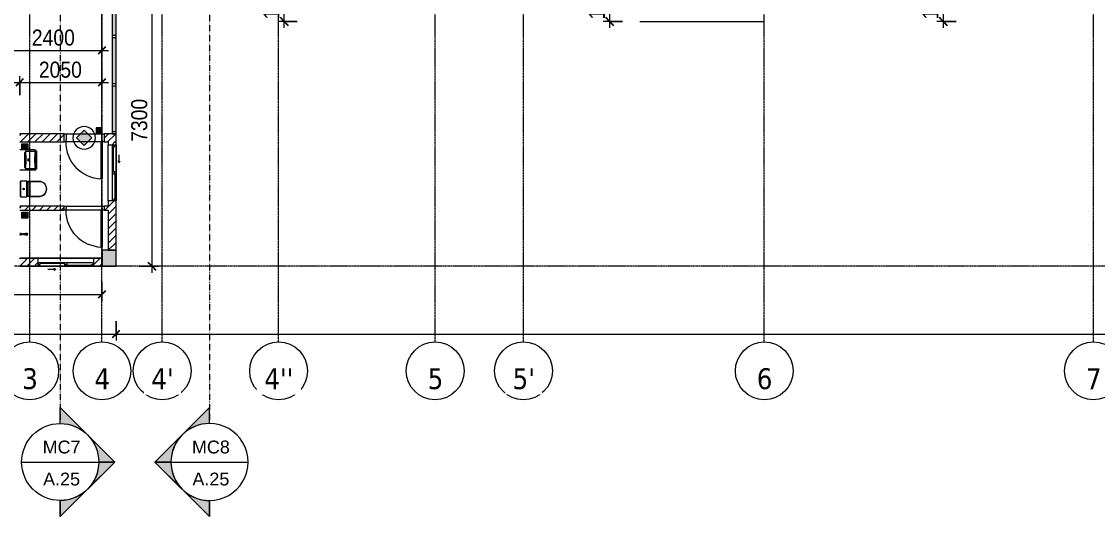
# Model space of a CAD drawing. Header units: millimetres. Extents: x 962 to 239635, y -15958 to 82755.
# Drawn here: x 104199 to 131004, y 11003 to 23337 of the extents above; entities that cross this region are included whole.
import ezdxf

# ---------------------------------------------------------------- set-up
doc = ezdxf.new("R2010")
doc.units = ezdxf.units.MM
for name, pattern in [('Dash 1_8_', [6.35, 3.175, -3.175]), ('Dash Dot 3_16_', [7.9375, 4.7625, -1.5875, 0, -1.5875]), ('Grid Line', [22.225, 12.7, -3.175, 3.175, -3.175])]:
    doc.linetypes.add(name, pattern=pattern)
for name, color, linetype, lineweight in [('0-1', 7, 'Continuous', 5), ('A-ANNO-DIMS', 211, 'Continuous', 9), ('A-ANNO-DIMS-160', 211, 'Continuous', 9), ('A-ANNO-NOTE', 131, 'Continuous', 9), ('A-AREA', 32, 'Dash 1_8_', 9), ('A-DETL-GENF-2', 1, 'Continuous', 9), ('A-DOOR-4', 1, 'Continuous', 9), ('A-DOOR-FRAM-1', 1, 'Continuous', 9), ('A-FLOR', 192, 'Continuous', 9), ('A-FLOR-1', 250, 'Continuous', 9), ('A-GLAZ', 151, 'Continuous', 9), ('A-GLAZ-CURT', 52, 'Continuous', 9), ('A-GLAZ-CWMG', 51, 'Continuous', 9), ('A-GLAZ-CWMG-1', 51, 'Continuous', 18), ('A-WALL', 113, 'Continuous', 9), ('A-WALL-3', 113, 'Continuous', 18), ('A-WALL-PATT-2', 111, 'Continuous', 9), ('G-ANNO-SYMB', 111, 'Continuous', 9), ('G-ANNO-SYMB-1', 111, 'Dash Dot 3_16_', 18), ('G-IMPT', 8, 'Continuous', 9), ('M-EQPM', 50, 'Continuous', 9), ('P-SANR-FIXT', 6, 'Continuous', 9), ('S-COLS-1', 52, 'Continuous', 5), ('S-COLS-2', 7, 'Continuous', 18), ('S-GRID-1', 1, 'Grid Line', 9), ('S-GRID-IDEN', 1, 'Continuous', 9)]:
    doc.layers.add(name, color=color, linetype=linetype, lineweight=lineweight)
doc.styles.add('Arial_9', font='arial_0.ttf', dxfattribs={"height": 320})
doc.styles.add('Tahoma_B', font='tahomabd_0.ttf', dxfattribs={"height": 520})
doc.styles.add('UTM Avo', font='UTM Avo.ttf', dxfattribs={"width": 0.9, "height": 400})
doc.dimstyles.new('1_Dim_chi_tiet_2_5', dxfattribs={"dimscale": 304.8, "dimtxt": 399.720379, "dimasz": 0.629921, "dimexe": 0.524934, "dimexo": 0.0625, "dimgap": 0.052493, "dimtad": 1, "dimdec": 0, "dimrnd": 5, "dimzin": 0, "dimdsep": 46, "dimtxsty": 'UTM Avo', "dimblk1": 'OBLIQUE', "dimblk2": 'OBLIQUE', "dimsah": 1, "dimcen": 0.09, "dimdle": 0.524934, "dimazin": 0, "dimtfac": 1, "dimtdec": 4, "dimtix": 1, "dimtmove": 0, "dimatfit": 3, "dimfxl": 1.049869, "dimfxlon": 1, "dimtvp": 1, "dimtolj": 1, "dimtzin": 0, "dimarcsym": 2})
doc.dimstyles.new('1_Dim_chi_tiet_2_5_1', dxfattribs={"dimscale": 304.8, "dimtxt": 399.720379, "dimasz": 0.629921, "dimexe": 0.524934, "dimexo": 0.0625, "dimgap": 0.052493, "dimtad": 1, "dimdec": 0, "dimrnd": 5, "dimzin": 0, "dimdsep": 46, "dimtxsty": 'UTM Avo', "dimblk1": 'OBLIQUE', "dimblk2": 'OBLIQUE', "dimsah": 1, "dimcen": 0.09, "dimdle": 0.524934, "dimazin": 0, "dimtfac": 1, "dimtdec": 4, "dimtix": 1, "dimtmove": 0, "dimatfit": 3, "dimfxl": 1.049869, "dimfxlon": 1, "dimtvp": 1, "dimtolj": 1, "dimtzin": 0, "dimarcsym": 2})
pattern_1 = [(45, (61750.9, 0), (-90.50967, 90.50967), [])]

# ---------------------------------------------------------------- blocks, each defined once
blk = doc.blocks.new('NCV_TKTC_KET CAU_rvt-1-TKCS_MB TẦNG 2')
at = {"layer": 'S-COLS-1'}
blk.add_hatch(color=256, dxfattribs=at).paths.add_polyline_path([(44803, 17237), (44803, 17637), (44453, 17637), (44453, 17237)])
at = {"layer": 'A-FLOR-1'}
blk.add_line((57853, 23337), (60928, 23337), dxfattribs=at)
at = {"layer": 'S-COLS-2'}
for p, q in [((44803, 17637), (44453, 17637)), ((44453, 17637), (44453, 17237)), ((44803, 17237), (44803, 17637)), ((44453, 17237), (44803, 17237))]:
    blk.add_line(p, q, dxfattribs=at)
blk = doc.blocks.new('System Panel - Glazed-1286806-TKCS_MB TẦNG 2')
at = {"layer": 'A-GLAZ-CURT'}
for p, q in [((575, 6), (-575, 6)), ((-575, 6), (-575, -6)), ((575, -6), (575, 6)), ((-575, -6), (575, -6))]:
    blk.add_line(p, q, dxfattribs=at)
blk = doc.blocks.new('Rectangular Mullion - 50 x 100mm-1286802-TKCS_MB TẦNG 2')
at = {"layer": 'A-GLAZ-CWMG'}
blk.add_hatch(color=256, dxfattribs=at).paths.add_polyline_path([(44797, 21787), (44797, 22937), (44703, 22937), (44703, 21787)])
blk.add_line((44703, 22937), (44703, 21787), dxfattribs=at)
blk = doc.blocks.new('Rectangular Mullion - 50 x 100mm-1286804-TKCS_MB TẦNG 2')
at = {"layer": 'A-GLAZ-CWMG-1'}
for p, q in [((-25, 0), (25, 0)), ((-25, -100), (-25, 0)), ((25, 0), (25, -100)), ((25, -100), (-25, -100))]:
    blk.add_line(p, q, dxfattribs=at)
blk = doc.blocks.new('1_FAMILY RVT - W01-WxH 1400x1400xmm-389822-TKCS_MB TẦNG 2')
at = {"layer": 'A-GLAZ'}
for p, q in [((-700, 96.19), (-700, -103.81)), ((700, 96.19), (-700, 96.19)), ((-700, 96.19), (-636.5, 96.19)), ((-700, 7.29), (-680.95, 7.29)), ((-680.95, 96.19), (-680.95, 7.29)), ((-636.5, 51.74), (-680.95, 51.74)), ((-680.95, 7.29), (-22.225, 7.29)), ((-636.5, 96.19), (-22.225, 96.19)), ((-636.5, 96.19), (-636.5, 51.74)), ((-636.5, 73.965), (-22.225, 73.965)), ((-22.225, 7.29), (-22.225, 96.19)), ((-22.225, 96.19), (22.225, 96.19)), ((22.225, 51.74), (-22.225, 51.74)), ((-22.225, 7.29), (22.225, 7.29)), ((22.225, 96.19), (680.95, 96.19)), ((22.225, 96.19), (22.225, 7.29)), ((22.225, 29.515), (636.5, 29.515)), ((22.225, 7.29), (636.5, 7.29)), ((248.4, 172.39), (299.2, 197.79)), ((248.4, 172.39), (299.2, 146.99)), ((248.4, 172.39), (451.6, 172.39)), ((636.5, 51.74), (636.5, 7.29)), ((680.95, 51.74), (636.5, 51.74)), ((636.5, 7.29), (700, 7.29)), ((680.95, 96.19), (700, 96.19)), ((680.95, 96.19), (680.95, 7.29)), ((700, -103.81), (700, 96.19)), ((-700, -103.81), (700, -103.81))]:
    blk.add_line(p, q, dxfattribs=at)
blk = doc.blocks.new('TKTC_XREF_251221_MB TANG 2-7 - TKTC_XREF_260130_MB TANG 2-5_dwg_THU NUOC - THU NUOC-444531-TKCS_MB TẦNG 1-4746804-TKCS_MB TẦNG 2')
at = {"layer": 'G-IMPT'}
for p, q in [((-23, 11), (41, 11)), ((41, 5), (-23, 5)), ((-11, 23), (28, 23)), ((28, 17), (-11, 17)), ((-1, 36), (19, 36)), ((19, 30), (-1, 30)), ((-23, -14), (41, -14)), ((41, -20), (-23, -20)), ((-11, -26), (28, -26)), ((28, -32), (-11, -32)), ((-1, -38), (19, -38)), ((19, -44), (-1, -44))]:
    blk.add_line(p, q, dxfattribs=at)
at = {"layer": 'G-IMPT', "flags": 128}
for points in [[(84, -79), (84, 71), (-66, 71), (-66, -79)], [(59, -54), (59, 46), (-41, 46), (-41, -54)]]:
    blk.add_lwpolyline(points, close=True, dxfattribs=at)
for points in [[(-23, -1), (1, -1), (1, -7), (-23, -7)], [(41, -7), (17, -7), (17, -1), (41, -1)]]:
    blk.add_lwpolyline(points, dxfattribs=at)
at = {"layer": 'G-IMPT'}
for centre, radius, start, end in [((9, -4), 45, 360, 180), ((9, -4), 45, 360, 180), ((-23, 8), 3, 90, 270), ((-11, 20), 3, 90, 270), ((-1, 33), 3, 90, 270), ((19, 33), 3, 270, 90), ((28, 20), 3, 270, 90), ((41, 8), 3, 270, 90), ((9, -4), 45, 180, 360), ((9, -4), 45, 180, 360), ((-23, -4), 3, 90, 270), ((-23, -17), 3, 90, 270), ((-11, -29), 3, 90, 270), ((-1, -41), 3, 90, 270), ((19, -41), 3, 270, 90), ((28, -29), 3, 270, 90), ((41, -4), 3, 270, 90), ((41, -17), 3, 270, 90)]:
    blk.add_arc(centre, radius, start, end, dxfattribs=at)
blk = doc.blocks.new('TKTC_XREF_251221_MB TANG 2-7 - TKTC_XREF_260130_MB TANG 2-5_dwg_FD-4746809-TKCS_MB TẦNG 2')
at = {"layer": 'G-IMPT', "flags": 128}
blk.add_lwpolyline([(-75, -75), (75, -75), (75, 75), (-75, 75)], close=True, dxfattribs=at)
at = {"layer": 'G-IMPT'}
blk.add_circle((0, 0), 53.3, dxfattribs=at)
at = {"layer": 'M-EQPM'}
for p, q in [((53, 0), (-53, 0)), ((-38, 38), (38, -38)), ((38, 38), (-38, -38)), ((0, 53), (0, -53))]:
    blk.add_line(p, q, dxfattribs=at)
blk = doc.blocks.new('TKTC_XREF_251221_MB TANG 2-7 - TKTC_XREF_251221_MB TANG 2-7-2039446-TKCS_MB TẦNG 2')
for name, p in [('TKTC_XREF_251221_MB TANG 2-7 - TKTC_XREF_260130_MB TANG 2-5_dwg_THU NUOC - THU NUOC-444531-TKCS_MB TẦNG 1-4746804-TKCS_MB TẦNG 2', (10717, 3383)), ('TKTC_XREF_251221_MB TANG 2-7 - TKTC_XREF_260130_MB TANG 2-5_dwg_FD-4746809-TKCS_MB TẦNG 2', (10726, 3377))]:
    blk.add_blockref(name, p)
blk = doc.blocks.new('Rectangular Mullion - 50 x 100mm-1286811-TKCS_MB TẦNG 2')
at = {"layer": 'A-GLAZ-CWMG-1'}
for p, q in [((0, 0), (-50, 0)), ((-50, 0), (-50, -100)), ((0, -100), (0, 0)), ((-50, -100), (0, -100))]:
    blk.add_line(p, q, dxfattribs=at)
blk = doc.blocks.new('FD_04 - FD_04-900x2200mm-2435752-TKCS_MB TẦNG 2')
at = {"layer": 'A-DETL-GENF-2'}
for p, q in [((460, -100), (420, -100)), ((420, -100), (420, -1020)), ((460, -1020), (460, -100)), ((420, -1020), (460, -1020))]:
    blk.add_line(p, q, dxfattribs=at)
blk.add_arc((460, -100), 920, 180, 267.5081, dxfattribs=at)
at = {"layer": 'A-DOOR-FRAM-1'}
for p, q in [((-495, 100), (-450, 100)), ((-495, -100), (-495, 100)), ((-450, 100), (-450, -60)), ((450, 100), (495, 100)), ((450, -60), (450, 100)), ((495, 100), (495, -100)), ((-460, -100), (-495, -100)), ((-450, -60), (-460, -60)), ((-460, -60), (-460, -100)), ((460, -60), (450, -60)), ((460, -100), (460, -60)), ((495, -100), (460, -100))]:
    blk.add_line(p, q, dxfattribs=at)
blk = doc.blocks.new('FD_04 - FD_04-900x2200mm-4730700-TKCS_MB TẦNG 2')
at = {"layer": 'A-DETL-GENF-2'}
for p, q in [((460, -50), (420, -50)), ((420, -50), (420, -970)), ((460, -970), (460, -50)), ((420, -970), (460, -970))]:
    blk.add_line(p, q, dxfattribs=at)
blk.add_arc((460, -50), 920, 180, 267.5081, dxfattribs=at)
at = {"layer": 'A-DOOR-FRAM-1'}
for p, q in [((-495, 50), (-450, 50)), ((-495, -50), (-495, 50)), ((-450, 50), (-450, -10)), ((450, 50), (495, 50)), ((450, -10), (450, 50)), ((495, 50), (495, -50)), ((-460, -50), (-495, -50)), ((-450, -10), (-460, -10)), ((-460, -10), (-460, -50)), ((460, -10), (450, -10)), ((460, -50), (460, -10)), ((495, -50), (460, -50))]:
    blk.add_line(p, q, dxfattribs=at)
blk = doc.blocks.new('1_FAMILY RVT - W01-WxH 1400x1400xmm-411185-TKCS_MB TẦNG 2')
at = {"layer": 'A-GLAZ'}
for p, q in [((-700, 103.81), (700, 103.81)), ((-700, -96.19), (-700, 103.81)), ((700, 103.81), (700, -96.19)), ((-700, -7.29), (-680.95, -7.29)), ((700, -96.19), (-700, -96.19)), ((-700, -96.19), (-636.5, -96.19)), ((-680.95, -7.29), (-22.225, -7.29)), ((-680.95, -96.19), (-680.95, -7.29)), ((-636.5, -51.74), (-680.95, -51.74)), ((-636.5, -96.19), (-636.5, -51.74)), ((-636.5, -73.965), (-22.225, -73.965)), ((-636.5, -96.19), (-22.225, -96.19)), ((-22.225, -7.29), (22.225, -7.29)), ((-22.225, -7.29), (-22.225, -96.19)), ((22.225, -51.74), (-22.225, -51.74)), ((-22.225, -96.19), (22.225, -96.19)), ((22.225, -7.29), (636.5, -7.29)), ((22.225, -96.19), (22.225, -7.29)), ((22.225, -29.515), (636.5, -29.515)), ((22.225, -96.19), (680.95, -96.19)), ((248.4, -172.39), (299.2, -146.99)), ((248.4, -172.39), (299.2, -197.79)), ((248.4, -172.39), (451.6, -172.39)), ((636.5, -7.29), (700, -7.29)), ((636.5, -51.74), (636.5, -7.29)), ((680.95, -51.74), (636.5, -51.74)), ((680.95, -96.19), (680.95, -7.29)), ((680.95, -96.19), (700, -96.19))]:
    blk.add_line(p, q, dxfattribs=at)
blk = doc.blocks.new('Blocks_Consilio Wall Hung Basin_F03658EN - Unique-4715509-TKCS_MB TẦNG 2')
at = {"layer": 'P-SANR-FIXT'}
for p, q in [((-250, 0), (-250, -365)), ((250, -365), (250, 0)), ((-220, -365), (-220, -165)), ((-185, -130), (185, -130)), ((-67, -158), (67, -158)), ((220, -165), (220, -365)), ((185, -400), (-185, -400)), ((-185, -430), (185, -430)), ((67, -372), (-67, -372))]:
    blk.add_line(p, q, dxfattribs=at)
at = {"layer": 'P-SANR-FIXT', "flags": 128}
for points in [[(-185, -146), (-161, -151), (-132, -155), (-100, -157), (-67, -158)], [(-8, -142), (-8, -141), (-8, -141), (-6, -141), (-5, -140), (-3, -140), (-1, -140), (1, -140), (3, -140), (5, -140), (6, -141), (8, -141), (8, -141), (8, -142)], [(8, -142), (8, -142), (8, -143), (6, -143), (5, -143), (3, -144), (1, -144), (-1, -144), (-3, -144), (-5, -143), (-6, -143), (-8, -143), (-8, -142), (-8, -142)], [(67, -158), (100, -157), (132, -155), (161, -151), (185, -146)], [(-67, -372), (-100, -373), (-132, -375), (-161, -379), (-185, -384)], [(185, -384), (161, -379), (132, -375), (100, -373), (67, -372)]]:
    blk.add_lwpolyline(points, dxfattribs=at)
at = {"layer": 'P-SANR-FIXT'}
for centre, radius, start, end in [((-185, -165), 35, 90, 180), ((0, -215), 22.5, 0, 180), ((0, -215), 22.5, 180, 0), ((0, -215), 15.4, 0, 180), ((0, -215), 14.6, 0, 180), ((0, -215), 15.4, 180, 0), ((0, -215), 14.6, 180, 0), ((185, -165), 35, 360, 90), ((-185, -365), 65, 180, 270), ((-185, -365), 65, 180, 193.3424), ((-185, -365), 65, 196.6588, 223.3413), ((-185, -365), 65, 226.658, 253.34), ((-185, -365), 35, 180, 270), ((-185, -365), 65, 256.6564, 270), ((185, -365), 65, 270, 360), ((185, -365), 35, 270, 0), ((185, -365), 65, 270, 283.3436), ((185, -365), 65, 286.66, 313.342), ((185, -365), 65, 316.6587, 343.3412), ((185, -365), 65, 346.6576, 360)]:
    blk.add_arc(centre, radius, start, end, dxfattribs=at)
for points, knots in [([(-218, -165), (-217, -163), (-216, -160), (-213, -156), (-211, -154), (-209, -152), (-206, -150), (-204, -149), (-202, -148), (-200, -147), (-198, -146), (-197, -146), (-195, -146), (-191, -145), (-187, -145), (-185, -146)], [-1, -1, -1, -1, -0.785714, -0.732143, -0.678571, -0.571429, -0.5, -0.428571, -0.357143, -0.321429, -0.285714, -0.25, -0.214286, -0.142857, 0, 0, 0, 0]), ([(185, -146), (187, -146), (190, -145), (193, -145), (195, -146), (197, -146), (199, -147), (201, -147), (204, -149), (206, -150), (210, -153), (213, -156), (216, -160), (218, -163), (218, -165)], [-1, -1, -1, -1, -0.892857, -0.839286, -0.785714, -0.732143, -0.705357, -0.678571, -0.571429, -0.5, -0.428571, -0.285714, -0.142857, 0, 0, 0, 0]), ([(-185, -384), (-187, -384), (-190, -385), (-193, -385), (-195, -384), (-197, -384), (-199, -383), (-201, -383), (-204, -381), (-206, -380), (-210, -377), (-213, -374), (-216, -370), (-218, -367), (-218, -365)], [-1, -1, -1, -1, -0.892857, -0.839286, -0.785714, -0.732143, -0.705357, -0.678571, -0.571429, -0.5, -0.428571, -0.285714, -0.142857, 0, 0, 0, 0]), ([(218, -365), (217, -367), (216, -370), (213, -374), (211, -376), (209, -378), (206, -380), (204, -381), (202, -382), (200, -383), (198, -384), (197, -384), (195, -384), (191, -385), (187, -385), (185, -384)], [-1, -1, -1, -1, -0.785714, -0.732143, -0.678571, -0.571429, -0.5, -0.428571, -0.357143, -0.321429, -0.285714, -0.25, -0.214286, -0.142857, 0, 0, 0, 0])]:
    blk.add_open_spline(points, degree=3, knots=knots, dxfattribs=at)
blk = doc.blocks.new('PF_Water_Closet-Duravit-Starck 3-012601 - Generic Toilet-4730944-TKCS_MB TẦNG 2')
at = {"layer": 'P-SANR-FIXT'}
for p, q in [((-199, 592), (-199, 357)), ((-192, 592), (-192, 350)), ((166, 350), (166, 592)), ((172, 356), (172, 592)), ((-207, 272), (-207, 126)), ((173, 280), (-201, 280)), ((171, 357), (-198, 357)), ((-198, 357), (-198, 280)), ((-198, 299), (172, 299)), ((-198, 280), (171, 280)), ((-192, 350), (165, 350)), ((-192, 280), (-192, 350)), ((166, 280), (166, 350)), ((171, 280), (171, 357)), ((183, 126), (183, 272)), ((-201, 118), (175, 118)), ((-197, 118), (-197, 113)), ((-197, 113), (173, 113)), ((-26, 196), (1, 196)), ((173, 118), (173, 113))]:
    blk.add_line(p, q, dxfattribs=at)
for radius in [19.1, 14.6, 13.8]:
    blk.add_circle((-12, 196), radius, dxfattribs=at)
for centre, radius, start, end in [((-17, 592), 182, 88.8107, 180), ((-17, 592), 175, 88.7676, 180), ((-10, 592), 182, 0, 91.1893), ((-10, 592), 175, 0, 91.2324), ((-200, 273), 7.31, 103.7483, 186.2517), ((-192, 356), 6.83, 172.0366, 270), ((165, 356), 6.83, 270, 0), ((173, 271), 9.56, 8.9738, 90), ((-200, 125), 7.31, 173.7483, 256.2517), ((175, 125), 7.27, 270, 6.3304)]:
    blk.add_arc(centre, radius, start, end, dxfattribs=at)
blk = doc.blocks.new('THU NUOC - THU NUOC-1275255-TKCS_MB TẦNG 2')
at = {"layer": 'M-EQPM'}
for p, q in [((-66, -71), (-66, 79)), ((-66, 79), (84, 79)), ((59, 54), (-41, 54)), ((-41, 54), (-41, -46)), ((-23, 20), (41, 20)), ((41, 14), (-23, 14)), ((-23, 7), (1, 7)), ((1, 1), (-23, 1)), ((-11, 32), (28, 32)), ((28, 26), (-11, 26)), ((-1, 44), (19, 44)), ((19, 38), (-1, 38)), ((1, 7), (1, 1)), ((17, 1), (17, 7)), ((17, 7), (41, 7)), ((41, 1), (17, 1)), ((59, -46), (59, 54)), ((84, 79), (84, -71)), ((84, -71), (-66, -71)), ((-41, -46), (59, -46)), ((-23, -5), (41, -5)), ((41, -11), (-23, -11)), ((-11, -17), (28, -17)), ((28, -23), (-11, -23)), ((-1, -30), (19, -30)), ((19, -36), (-1, -36))]:
    blk.add_line(p, q, dxfattribs=at)
for centre, radius, start, end in [((9, 4), 45, 0, 180), ((9, 4), 45, 360, 180), ((9, 4), 45, 180, 0), ((9, 4), 45, 180, 360), ((-23, 17), 3, 90, 270), ((-23, 4), 3, 90, 270), ((-11, 29), 3, 90, 270), ((-1, 41), 3, 90, 270), ((19, 41), 3, 270, 90), ((28, 29), 3, 270, 90), ((41, 17), 3, 270, 90), ((41, 4), 3, 270, 90), ((-23, -8), 3, 90, 270), ((-11, -20), 3, 90, 270), ((-1, -33), 3, 90, 270), ((19, -33), 3, 270, 90), ((28, -20), 3, 270, 90), ((41, -8), 3, 270, 90)]:
    blk.add_arc(centre, radius, start, end, dxfattribs=at)
blk = doc.blocks.new('THU NUOC - THU NUOC-V204-TKCS_MB TẦNG 2')
at = {"layer": 'M-EQPM'}
for p, q in [((-66, -71), (-66, 79)), ((-66, 79), (84, 79)), ((59, 54), (-41, 54)), ((-41, 54), (-41, -46)), ((-23, 20), (41, 20)), ((41, 14), (-23, 14)), ((-23, 7), (1, 7)), ((1, 1), (-23, 1)), ((-11, 32), (28, 32)), ((28, 26), (-11, 26)), ((-1, 44), (19, 44)), ((19, 38), (-1, 38)), ((1, 7), (1, 1)), ((17, 1), (17, 7)), ((17, 7), (41, 7)), ((41, 1), (17, 1)), ((59, -46), (59, 54)), ((84, 79), (84, -71)), ((-41, -46), (59, -46)), ((-23, -5), (41, -5)), ((41, -11), (-23, -11)), ((-11, -17), (28, -17)), ((28, -23), (-11, -23)), ((-1, -30), (19, -30)), ((19, -36), (-1, -36))]:
    blk.add_line(p, q, dxfattribs=at)
for centre, radius, start, end in [((9, 4), 45, 0, 180), ((9, 4), 45, 360, 180), ((9, 4), 45, 180, 0), ((9, 4), 45, 180, 360), ((-23, 17), 3, 90, 270), ((-23, 4), 3, 90, 270), ((-11, 29), 3, 90, 270), ((-1, 41), 3, 90, 270), ((19, 41), 3, 270, 90), ((28, 29), 3, 270, 90), ((41, 17), 3, 270, 90), ((41, 4), 3, 270, 90), ((-23, -8), 3, 90, 270), ((-11, -20), 3, 90, 270), ((-1, -33), 3, 90, 270), ((19, -33), 3, 270, 90), ((28, -20), 3, 270, 90), ((41, -8), 3, 270, 90)]:
    blk.add_arc(centre, radius, start, end, dxfattribs=at)
blk = doc.blocks.new('Blocks_Link Wall Mounted Faucet_F03482EN - Unique-V205-TKCS_MB TẦNG 2')
at = {"layer": 'P-SANR-FIXT'}
for p, q in [((-27, 0), (-27, -10)), ((-27, -10), (-26, -10)), ((27, -10), (-27, -10)), ((-17, -150), (-17, -156)), ((-17, -156), (-17, -176)), ((-17, -176), (-17, -180)), ((-12, -187), (-12, -190)), ((-10, -10), (-10, -63)), ((-5, -63), (-10, -63)), ((-10, -91), (-10, -138)), ((-3, -63), (-5, -63)), ((0, -63), (-3, -63)), ((-3, -168), (-3, -190)), ((3, -63), (0, -63)), ((10, -63), (3, -63)), ((3, -190), (3, -168)), ((10, -63), (10, -10)), ((10, -138), (10, -91)), ((12, -190), (12, -187)), ((17, -156), (17, -150)), ((17, -176), (17, -156)), ((17, -180), (17, -176)), ((26, -10), (27, -10)), ((27, -10), (27, 0))]:
    blk.add_line(p, q, dxfattribs=at)
at = {"layer": 'P-SANR-FIXT', "flags": 128}
for points in [[(-10, -91), (-10, -88), (-10, -85), (-10, -82), (-10, -79), (-10, -76), (-10, -72), (-10, -69), (-10, -66), (-10, -63)], [(10, -63), (10, -66), (10, -69), (10, -72), (10, -76), (10, -79), (10, -82), (10, -85), (10, -88), (10, -91)]]:
    blk.add_lwpolyline(points, dxfattribs=at)
at = {"layer": 'P-SANR-FIXT'}
for centre, major_axis, ratio, start_param, end_param in [((0, -150), (16.6, 0), 0.927184, 1.570796, 4.712389), ((0, -156), (16.6, 0), 0.927184, 2.929438, 4.538682), ((0, -156), (16.6, 0), 0.927184, 2.909063, 4.538681), ((0, -176), (16.6, 0), 0.927184, 3.141593, 4.712389), ((0, -176), (16.6, 0), 0.927184, 3.141593, 4.712389), ((0, -180), (16.6, 0), 0.927184, 3.006493, 4.712389), ((0, -186), (12, 0), 0.927184, 3.318369, 4.712389), ((0, -186), (11.6, 0), 0.927184, 3.258388, 3.665191), ((0, -190), (11.6, 0), 0.927184, 2.958424, 4.712389), ((0, -183), (12, 0), 0.927184, 3.630775, 4.336226), ((0, -186), (10.8, 0), 0.927184, 3.327301, 3.665191), ((0, -63), (-10, 0), 0.025141, 4.712389, 6.283185), ((0, -190), (3, 0), 0.374607, 1.570796, 4.712389), ((0, -63), (-10, 0), 0.025141, 3.141593, 4.712389), ((0, -150), (16.6, 0), 0.927184, 4.712389, 7.853982), ((0, -176), (-16.6, 0), 0.927184, 1.570796, 3.141593), ((0, -176), (-16.6, 0), 0.927184, 1.570796, 3.141593), ((0, -180), (-16.6, 0), 0.927184, 1.570796, 3.276692), ((0, -183), (-12, 0), 0.927184, 1.570796, 2.65241), ((0, -186), (-12, 0), 0.927184, 1.570796, 2.964816), ((0, -190), (-11.6, 0), 0.927184, 1.570796, 3.324762), ((0, -190), (-3, 0), 0.374607, 1.570796, 4.712389), ((0, -156), (16.6, 0), 0.927184, 4.886096, 6.49534), ((0, -156), (16.6, 0), 0.927184, 4.886097, 6.515715), ((0, -186), (10.8, 0), 0.927184, 5.759587, 6.097477), ((0, -186), (11.6, 0), 0.927184, 5.759587, 6.16639)]:
    blk.add_ellipse(centre, major_axis=major_axis, ratio=ratio, start_param=start_param, end_param=end_param, dxfattribs=at)
for points, knots in [([(-3, -169), (-3, -168), (-3, -168), (-3, -168), (-3, -168), (-3, -168), (-3, -168), (-3, -167), (-2, -167), (-2, -167), (-1, -167), (0, -167), (0, -167)], [0.3333333, 0.3333333, 0.3333333, 0.3333333, 0.3888889, 0.4444444, 0.5138889, 0.5486111, 0.5833333, 0.6527778, 0.7222222, 0.7916667, 0.8611111, 1, 1, 1, 1]), ([(0, -167), (0, -167), (1, -167), (1, -167), (2, -167), (2, -167), (2, -167), (3, -167), (3, -168), (3, -168), (3, -168), (3, -168), (3, -168), (3, -168), (3, -169)], [0, 0, 0, 0, 0.0555556, 0.1111111, 0.1666667, 0.2222222, 0.2777778, 0.3333333, 0.3888889, 0.4444444, 0.5138889, 0.5486111, 0.5833333, 0.6527778, 0.6527778, 0.6527778, 0.6527778])]:
    blk.add_open_spline(points, degree=3, knots=knots, dxfattribs=at)
blk = doc.blocks.new('Grid - M_Grid Head - Circle-353313-TKCS_MB TẦNG 2')
at = {"layer": 'S-GRID-IDEN'}
blk.add_circle((0, 0), 4.5, dxfattribs=at)
blk = doc.blocks.new('Section - M_Section Head - Filled-352373-TKCS_MB TẦNG 2')
at = {"layer": 'G-ANNO-SYMB'}
h = blk.add_hatch(color=256, dxfattribs=at)
edge = h.paths.add_edge_path()
edge.add_line((-6, 8.49), (-6, 6))
edge.add_arc((-6, 0), 6, 90, 135)
edge.add_line((-10.24, 4.24), (-6, 8.49))
h = blk.add_hatch(color=256, dxfattribs=at)
edge = h.paths.add_edge_path()
edge.add_line((-6, 8.49), (-1.76, 4.24))
edge.add_arc((-6, 0), 6, 45, 90)
edge.add_line((-6, 6), (-6, 8.49))
h = blk.add_hatch(color=256, dxfattribs=at)
edge = h.paths.add_edge_path()
edge.add_line((-14.49, 0), (-10.24, 4.24))
edge.add_arc((-6, 0), 6, 135, 180)
edge.add_line((-12, 0), (-14.49, 0))
h = blk.add_hatch(color=256, dxfattribs=at)
edge = h.paths.add_edge_path()
edge.add_line((2.49, 0), (0, 0))
edge.add_arc((-6, 0), 6, 360, 405)
edge.add_line((-1.76, 4.24), (2.49, 0))
for p, q in [((-6, 8.49), (-14.49, 0)), ((-6, 8.49), (-10.24, 4.24)), ((-6, 8.49), (2.49, 0)), ((-6, 6), (-6, 8.49)), ((-6, 8.49), (-6, 6)), ((-1.76, 4.24), (-6, 8.49)), ((-10.24, 4.24), (-14.49, 0)), ((2.49, 0), (-1.76, 4.24)), ((-14.49, 0), (-12, 0)), ((0, 0), (2.49, 0)), ((-12, 0), (-14.49, 0)), ((0, 0), (2.49, 0))]:
    blk.add_line(p, q, dxfattribs=at)
for start, end in [(360, 180), (90, 135), (45, 90), (135, 180), (360, 45), (180, 360)]:
    blk.add_arc((-6, 0), 6, start, end, dxfattribs=at)
blk = doc.blocks.new('DIMBLOCK16-TKCS_MB TẦNG 2')
at = {"layer": 'A-ANNO-DIMS-160'}
for p, q in [((95403, 15869), (95403, 15389)), ((95403, 15549), (95403, 15869)), ((106553, 15869), (106553, 15389)), ((106553, 15549), (106553, 15869)), ((95243, 15549), (106713, 15549))]:
    blk.add_line(p, q, dxfattribs=at)
at = {"layer": 'A-ANNO-DIMS-160', "lineweight": 25}
for p, q in [((95403, 15549), (95307, 15453)), ((95403, 15549), (95499, 15645)), ((106553, 15549), (106457, 15453)), ((106553, 15549), (106649, 15645))]:
    blk.add_line(p, q, dxfattribs=at)
at = {"layer": 'A-ANNO-DIMS-160', "color": 0, "insert": (100294, 16069), "char_height": 400, "width": 1643.29, "attachment_point": 1, "line_spacing_factor": 1.110334, "style": 'UTM Avo'}
blk.add_mtext('11150', dxfattribs=at)
blk = doc.blocks.new('_Oblique')
at = {"color": 0, "linetype": 'ByBlock', "lineweight": -2}
blk.add_line((-0.5, -0.5), (0.5, 0.5), dxfattribs=at)
blk = doc.blocks.new('DIMBLOCK18-TKCS_MB TẦNG 2')
at = {"layer": 'A-ANNO-DIMS-160'}
for p, q in [((100603, 16856), (100603, 16376)), ((100603, 16536), (100603, 16856)), ((106203, 16856), (106203, 16376)), ((106203, 16536), (106203, 16856)), ((100603, 16536), (106203, 16536))]:
    blk.add_line(p, q, dxfattribs=at)
at = {"layer": 'A-ANNO-DIMS-160', "lineweight": 25}
for p, q in [((100603, 16536), (100699, 16632)), ((106203, 16536), (106299, 16632)), ((100603, 16536), (100507, 16440)), ((106203, 16536), (106107, 16440))]:
    blk.add_line(p, q, dxfattribs=at)
at = {"layer": 'A-ANNO-DIMS-160', "color": 0, "insert": (102856, 17056), "char_height": 400, "width": 1314.64, "attachment_point": 1, "line_spacing_factor": 1.110334, "style": 'UTM Avo'}
blk.add_mtext('5600', dxfattribs=at)
blk = doc.blocks.new('DIMBLOCK19-TKCS_MB TẦNG 2')
at = {"layer": 'A-ANNO-DIMS-160'}
for p, q in [((107451, 17077), (107451, 24697)), ((107131, 24537), (107611, 24537)), ((107451, 24537), (107131, 24537)), ((107131, 17237), (107611, 17237)), ((107451, 17237), (107131, 17237))]:
    blk.add_line(p, q, dxfattribs=at)
at = {"layer": 'A-ANNO-DIMS-160', "lineweight": 25}
for p, q in [((107451, 24537), (107355, 24633)), ((107451, 24537), (107547, 24441)), ((107451, 17237), (107355, 17333)), ((107451, 17237), (107547, 17141))]:
    blk.add_line(p, q, dxfattribs=at)
at = {"layer": 'A-ANNO-DIMS-160', "color": 0, "insert": (106931, 20339), "char_height": 400, "width": 1314.64, "attachment_point": 1, "rotation": 90, "line_spacing_factor": 1.110334, "style": 'UTM Avo'}
blk.add_mtext('7300', dxfattribs=at)
blk = doc.blocks.new('DIMBLOCK40-TKCS_MB TẦNG 2')
at = {"layer": 'A-ANNO-DIMS-160'}
for p, q in [((110745, 23177), (110745, 24697)), ((110425, 24537), (110905, 24537)), ((110745, 24537), (110425, 24537)), ((111065, 23337), (110585, 23337)), ((110745, 23337), (111065, 23337))]:
    blk.add_line(p, q, dxfattribs=at)
at = {"layer": 'A-ANNO-DIMS-160', "lineweight": 25}
for p, q in [((110745, 24537), (110649, 24633)), ((110745, 24537), (110841, 24441)), ((110745, 23337), (110649, 23433)), ((110745, 23337), (110841, 23241))]:
    blk.add_line(p, q, dxfattribs=at)
at = {"layer": 'A-ANNO-DIMS-160', "color": 0, "insert": (110225, 23389), "char_height": 400, "width": 1314.64, "attachment_point": 1, "rotation": 90, "line_spacing_factor": 1.110334, "style": 'UTM Avo'}
blk.add_mtext('1200', dxfattribs=at)
blk = doc.blocks.new('DIMBLOCK228-TKCS_MB TẦNG 2')
at = {"layer": 'A-ANNO-DIMS-160'}
for p, q in [((103803, 22938), (103803, 22458)), ((103803, 22618), (103803, 22938)), ((106203, 22938), (106203, 22458)), ((106203, 22618), (106203, 22938)), ((103643, 22618), (106363, 22618))]:
    blk.add_line(p, q, dxfattribs=at)
at = {"layer": 'A-ANNO-DIMS-160', "lineweight": 25}
for p, q in [((103803, 22618), (103707, 22522)), ((103803, 22618), (103899, 22714)), ((106203, 22618), (106107, 22522)), ((106203, 22618), (106299, 22714))]:
    blk.add_line(p, q, dxfattribs=at)
at = {"layer": 'A-ANNO-DIMS-160', "color": 0, "insert": (104456, 23137), "char_height": 400, "width": 1314.64, "attachment_point": 1, "line_spacing_factor": 1.110334, "style": 'UTM Avo'}
blk.add_mtext('2400', dxfattribs=at)
blk = doc.blocks.new('DIMBLOCK229-TKCS_MB TẦNG 2')
at = {"layer": 'A-ANNO-DIMS-160'}
for p, q in [((106203, 22138), (106203, 21658)), ((106203, 21818), (106203, 22138)), ((103993, 21818), (106363, 21818)), ((104153, 21498), (104153, 21978)), ((104153, 21818), (104153, 21498))]:
    blk.add_line(p, q, dxfattribs=at)
at = {"layer": 'A-ANNO-DIMS-160', "lineweight": 25}
for p, q in [((104153, 21818), (104057, 21722)), ((104153, 21818), (104249, 21914)), ((106203, 21818), (106107, 21722)), ((106203, 21818), (106299, 21914))]:
    blk.add_line(p, q, dxfattribs=at)
at = {"layer": 'A-ANNO-DIMS-160', "color": 0, "insert": (104631, 22337), "char_height": 400, "width": 1314.64, "attachment_point": 1, "line_spacing_factor": 1.110334, "style": 'UTM Avo'}
blk.add_mtext('2050', dxfattribs=at)
blk = doc.blocks.new('DIMBLOCK325-TKCS_MB TẦNG 2')
at = {"layer": 'A-ANNO-DIMS-160'}
for p, q in [((106553, 15869), (106553, 15389)), ((106553, 15549), (106553, 15869)), ((177853, 15869), (177853, 15389)), ((177853, 15549), (177853, 15869)), ((106393, 15549), (178013, 15549))]:
    blk.add_line(p, q, dxfattribs=at)
at = {"layer": 'A-ANNO-DIMS-160', "lineweight": 25}
for p, q in [((106553, 15549), (106457, 15453)), ((106553, 15549), (106649, 15645)), ((177853, 15549), (177757, 15453)), ((177853, 15549), (177949, 15645))]:
    blk.add_line(p, q, dxfattribs=at)
at = {"layer": 'A-ANNO-DIMS-160', "color": 0, "insert": (141519, 16069), "char_height": 400, "width": 1643.29, "attachment_point": 1, "line_spacing_factor": 1.110334, "style": 'UTM Avo'}
blk.add_mtext('71300', dxfattribs=at)
blk = doc.blocks.new('DIMBLOCK329-TKCS_MB TẦNG 2')
at = {"layer": 'A-ANNO-DIMS-160'}
for p, q in [((118851, 24697), (118851, 23177)), ((119171, 24537), (118691, 24537)), ((118851, 24537), (119171, 24537)), ((119171, 23337), (118691, 23337)), ((118851, 23337), (119171, 23337))]:
    blk.add_line(p, q, dxfattribs=at)
at = {"layer": 'A-ANNO-DIMS-160', "lineweight": 25}
for p, q in [((118851, 24537), (118755, 24633)), ((118851, 24537), (118947, 24441)), ((118851, 23337), (118755, 23433)), ((118851, 23337), (118947, 23241))]:
    blk.add_line(p, q, dxfattribs=at)
at = {"layer": 'A-ANNO-DIMS-160', "color": 0, "insert": (118332, 23389), "char_height": 400, "width": 1314.64, "attachment_point": 1, "rotation": 90, "line_spacing_factor": 1.110334, "style": 'UTM Avo'}
blk.add_mtext('1200', dxfattribs=at)
blk = doc.blocks.new('DIMBLOCK330-TKCS_MB TẦNG 2')
at = {"layer": 'A-ANNO-DIMS-160'}
for p, q in [((127162, 24697), (127162, 23177)), ((127482, 24537), (127002, 24537)), ((127162, 24537), (127482, 24537)), ((127482, 23337), (127002, 23337)), ((127162, 23337), (127482, 23337))]:
    blk.add_line(p, q, dxfattribs=at)
at = {"layer": 'A-ANNO-DIMS-160', "lineweight": 25}
for p, q in [((127162, 24537), (127066, 24633)), ((127162, 24537), (127258, 24441)), ((127162, 23337), (127066, 23433)), ((127162, 23337), (127258, 23241))]:
    blk.add_line(p, q, dxfattribs=at)
at = {"layer": 'A-ANNO-DIMS-160', "color": 0, "insert": (126642, 23389), "char_height": 400, "width": 1314.64, "attachment_point": 1, "rotation": 90, "line_spacing_factor": 1.110334, "style": 'UTM Avo'}
blk.add_mtext('1200', dxfattribs=at)
blk = doc.blocks.new('HDNDCT_GHI CHÚ CỬA CHỐNG CHÁY EI30 - HDNDCT_GHI CHÚ CỬA CHỐNG CHÁY EI30-2461928-TKCS_MB TẦNG 2')
at = {"layer": 'A-ANNO-NOTE'}
blk.add_hatch(color=256, dxfattribs=at).paths.add_polyline_path([(-1.2, 0), (0, 1.2), (1.2, 0), (0, -1.2)])
for p, q in [((0, 1.2), (-1.2, 0)), ((-1.2, 0), (0, -1.2)), ((1.2, 0), (0, 1.2)), ((0, -1.2), (1.2, 0))]:
    blk.add_line(p, q, dxfattribs=at)
for start, end in [(360, 180), (180, 360)]:
    blk.add_arc((0, 0), 1.75, start, end, dxfattribs=at)

msp = doc.modelspace()

# ---------------------------------------------------------------- hatches: boundary and pattern name
at = {"layer": 'A-WALL-PATT-2'}
h = msp.add_hatch(dxfattribs=at)
h.set_pattern_fill('FP_1', color=256, style=0, pattern_type=2)
h.set_pattern_definition(pattern_1)
h.paths.add_polyline_path([(106253.5, 20336.9), (106553.5, 20336.9), (106553.5, 20536.9), (106253.5, 20536.9)])
h.paths.add_polyline_path([(104968.5, 20336.9), (105263.5, 20336.9), (105263.5, 20536.9), (104153.5, 20536.9), (104153.5, 20336.9), (104565.5, 20336.9)])
h = msp.add_hatch(dxfattribs=at)
h.set_pattern_fill('FP_1', color=256, style=0, pattern_type=2)
h.set_pattern_definition(pattern_1)
h.paths.add_polyline_path([(106353.5, 17636.9), (106553.5, 17636.9), (106553.5, 18866.9), (106353.5, 18866.9), (106353.5, 18636.9)])
h.paths.add_polyline_path([(106553.5, 20266.9), (106553.5, 20336.9), (106353.5, 20336.9), (106353.5, 20266.9)])
h = msp.add_hatch(dxfattribs=at)
h.set_pattern_fill('FP_1', color=256, style=0, pattern_type=2)
h.set_pattern_definition(pattern_1)
h.paths.add_polyline_path([(106253.5, 18636.9), (106353.5, 18636.9), (106353.5, 18736.9), (106253.5, 18736.9)])
h.paths.add_polyline_path([(104162.5, 18636.9), (105263.5, 18636.9), (105263.5, 18736.9), (104153.5, 18736.9), (104153.5, 18636.9)])
h = msp.add_hatch(dxfattribs=at)
h.set_pattern_fill('FP_1', color=256, style=0, pattern_type=2)
h.set_pattern_definition(pattern_1)
h.paths.add_polyline_path([(104153.5, 17236.9), (104303.5, 17236.9), (104303.5, 17436.9), (104153.5, 17436.9), (104153.5, 17268.3)])
h.paths.add_polyline_path([(103356.4, 17236.9), (103953.5, 17236.9), (103953.5, 17436.9), (100403.5, 17436.9), (100403.5, 17236.9)])
h = msp.add_hatch(dxfattribs=at)
h.set_pattern_fill('FP_1', color=256, style=0, pattern_type=2)
h.set_pattern_definition(pattern_1)
h.paths.add_polyline_path([(106003.5, 17236.9), (106203.5, 17236.9), (106203.5, 17436.9), (106003.5, 17436.9), (106003.5, 17268.3)])
h.paths.add_polyline_path([(104303.5, 17236.9), (104603.5, 17236.9), (104603.5, 17436.9), (104303.5, 17436.9), (104303.5, 17268.3)])

# ---------------------------------------------------------------- linework, layer by layer
at = {"layer": 'A-AREA'}
msp.add_line((106203.5, 24536.9), (106203.5, 17636.9), dxfattribs=at)
at = {"layer": 'A-FLOR'}
msp.add_line((104153.5, 17437.4), (106203.5, 17437.4), dxfattribs=at)
at = {"layer": 'A-WALL'}
for p, q in [((105308.5, 20536.9), (106208.5, 20536.9)), ((106218.5, 20336.9), (105298.5, 20336.9)), ((106218.5, 18636.9), (105298.5, 18636.9)), ((105308.5, 18736.9), (106208.5, 18736.9))]:
    msp.add_line(p, q, dxfattribs=at)
at = {"layer": 'A-WALL-3'}
for p, q in [((105263.5, 20536.9), (104153.5, 20536.9)), ((105263.5, 20336.9), (105263.5, 20536.9)), ((106553.5, 20536.9), (106253.5, 20536.9)), ((106253.5, 20536.9), (106253.5, 20336.9)), ((106553.5, 20266.9), (106553.5, 20536.9)), ((104153.5, 20336.9), (105263.5, 20336.9)), ((106253.5, 20336.9), (106353.5, 20336.9)), ((106353.5, 20336.9), (106353.5, 20266.9)), ((106353.5, 18866.9), (106353.5, 18736.9)), ((106553.5, 17636.9), (106553.5, 18866.9)), ((105263.5, 18736.9), (104153.5, 18736.9)), ((104153.5, 18636.9), (105263.5, 18636.9)), ((105263.5, 18636.9), (105263.5, 18736.9)), ((106353.5, 18736.9), (106253.5, 18736.9)), ((106253.5, 18736.9), (106253.5, 18636.9)), ((106253.5, 18636.9), (106353.5, 18636.9)), ((106353.5, 18636.9), (106353.5, 17636.9)), ((104603.5, 17436.9), (104153.5, 17436.9)), ((106203.5, 17436.9), (106003.5, 17436.9)), ((106203.5, 17236.9), (106203.5, 17436.9)), ((106353.5, 17636.9), (106553.5, 17636.9)), ((104153.5, 17236.9), (104603.5, 17236.9)), ((106003.5, 17236.9), (106203.5, 17236.9))]:
    msp.add_line(p, q, dxfattribs=at)
at = {"layer": 'G-ANNO-SYMB'}
for p, q in [((104202.2, 12360.5), (106122.2, 12360.5)), ((107922.2, 12360.5), (109842.2, 12360.5))]:
    msp.add_line(p, q, dxfattribs=at)
at = {"layer": 'G-ANNO-SYMB-1'}
for p, q in [((105162.2, 82373.8), (105162.2, 13320.5)), ((108882.2, 82373.8), (108882.2, 13320.5))]:
    msp.add_line(p, q, dxfattribs=at)
at = {"layer": 'S-GRID-1'}
for p, q in [((104403.5, 19351.6), (104403.5, 76542.3)), ((106203.5, 19351.6), (106203.5, 76542.3)), ((107703.5, 19351.6), (107703.5, 76542.3)), ((110603.5, 19351.6), (110603.5, 76542.3)), ((114503.5, 19351.6), (114503.5, 76542.3)), ((116703.5, 19351.6), (116703.5, 76542.3)), ((122703.5, 19351.6), (122703.5, 76542.3)), ((130903.5, 19351.6), (130903.5, 76542.3)), ((104403.5, 15351.6), (104403.5, 19351.6)), ((106203.5, 15351.6), (106203.5, 19351.6)), ((107703.5, 15351.6), (107703.5, 19351.6)), ((110603.5, 15351.6), (110603.5, 19351.6)), ((114503.5, 15351.6), (114503.5, 19351.6)), ((116703.5, 15351.6), (116703.5, 19351.6)), ((122703.5, 15351.6), (122703.5, 19351.6)), ((130903.5, 15351.6), (130903.5, 19351.6)), ((189415.6, 17236.9), (96253.4, 17236.9))]:
    msp.add_line(p, q, dxfattribs=at)

# ---------------------------------------------------------------- block references
at = {"layer": '0-1'}
msp.add_blockref('NCV_TKTC_KET CAU_rvt-1-TKCS_MB TẦNG 2', (61750.9, 0), dxfattribs=at)
at = {"layer": 'A-ANNO-NOTE', "xscale": 160, "yscale": 160, "zscale": 160}
msp.add_blockref('HDNDCT_GHI CHÚ CỬA CHỐNG CHÁY EI30 - HDNDCT_GHI CHÚ CỬA CHỐNG CHÁY EI30-2461928-TKCS_MB TẦNG 2', (105758.5, 20436.9), dxfattribs=at)
at = {"layer": 'A-DOOR-4'}
for name, p in [('FD_04 - FD_04-900x2200mm-2435752-TKCS_MB TẦNG 2', (105758.5, 20436.9)), ('FD_04 - FD_04-900x2200mm-4730700-TKCS_MB TẦNG 2', (105758.5, 18686.9))]:
    msp.add_blockref(name, p, dxfattribs=at)
at = {"layer": 'A-GLAZ'}
for name, p, rotation in [('1_FAMILY RVT - W01-WxH 1400x1400xmm-411185-TKCS_MB TẦNG 2', (106457.3, 19566.9), 89.99999999999993), ('1_FAMILY RVT - W01-WxH 1400x1400xmm-389822-TKCS_MB TẦNG 2', (105303.5, 17333.1), 180)]:
    msp.add_blockref(name, p, dxfattribs=dict(at, rotation=rotation))
at = {"layer": 'A-GLAZ-CURT', "rotation": 89.99999999999993}
for p in [(106553.5, 23561.9), (106553.5, 22361.9), (106553.5, 21161.9)]:
    msp.add_blockref('System Panel - Glazed-1286806-TKCS_MB TẦNG 2', p, dxfattribs=at)
at = {"layer": 'A-GLAZ-CWMG'}
for p in [(61750.9, 1200), (61750.9, 0), (61750.9, -1200)]:
    msp.add_blockref('Rectangular Mullion - 50 x 100mm-1286802-TKCS_MB TẦNG 2', p, dxfattribs=at)
at = {"layer": 'A-GLAZ-CWMG', "extrusion": (0, 0, -1), "rotation": 90.00000000000007}
for p in [(-106553.5, 22961.9), (-106553.5, 21761.9)]:
    msp.add_blockref('Rectangular Mullion - 50 x 100mm-1286804-TKCS_MB TẦNG 2', p, dxfattribs=at)
at = {"layer": 'A-GLAZ-CWMG', "rotation": 269.9999999999999}
msp.add_blockref('Rectangular Mullion - 50 x 100mm-1286811-TKCS_MB TẦNG 2', (106553.5, 20536.9), dxfattribs=at)
at = {"layer": 'G-ANNO-SYMB', "extrusion": (0, 0, -1), "xscale": 159.9999999999999, "yscale": 159.9999999999999, "zscale": 159.9999999999999, "rotation": 90.00000000000053}
msp.add_blockref('Section - M_Section Head - Filled-352373-TKCS_MB TẦNG 2', (-105162.2, 13320.5), dxfattribs=at)
at = {"layer": 'G-ANNO-SYMB', "xscale": 159.9999999999999, "yscale": 159.9999999999999, "zscale": 159.9999999999999, "rotation": 89.99999999999947}
msp.add_blockref('Section - M_Section Head - Filled-352373-TKCS_MB TẦNG 2', (108882.2, 13320.5), dxfattribs=at)
at = {"layer": 'M-EQPM'}
for name, p in [('TKTC_XREF_251221_MB TANG 2-7 - TKTC_XREF_251221_MB TANG 2-7-2039446-TKCS_MB TẦNG 2', (95403.5, 17236.9)), ('THU NUOC - THU NUOC-V204-TKCS_MB TẦNG 2', (104269.7, 20207.5)), ('THU NUOC - THU NUOC-1275255-TKCS_MB TẦNG 2', (104269.7, 18507.5))]:
    msp.add_blockref(name, p, dxfattribs=at)
at = {"layer": 'P-SANR-FIXT'}
for name, p, rotation in [('Blocks_Consilio Wall Hung Basin_F03658EN - Unique-4715509-TKCS_MB TẦNG 2', (104153.5, 19886.9), 89.9999999999999), ('PF_Water_Closet-Duravit-Starck 3-012601 - Generic Toilet-4730944-TKCS_MB TẦNG 2', (104053.5, 19152.6), 269.9999999999998), ('Blocks_Link Wall Mounted Faucet_F03482EN - Unique-V205-TKCS_MB TẦNG 2', (104153.5, 18037.2), 89.9999999999999)]:
    msp.add_blockref(name, p, dxfattribs=dict(at, rotation=rotation))
at = {"layer": 'S-GRID-IDEN', "xscale": 159.9999999999999, "yscale": 159.9999999999999, "zscale": 159.9999999999999}
for p in [(104403.5, 14631.6), (106203.5, 14631.6), (107703.5, 14631.6), (110603.5, 14631.6), (114503.5, 14631.6), (116703.5, 14631.6), (122703.5, 14631.6), (130903.5, 14631.6)]:
    msp.add_blockref('Grid - M_Grid Head - Circle-353313-TKCS_MB TẦNG 2', p, dxfattribs=at)

# ---------------------------------------------------------------- texts
at = {"layer": 'G-ANNO-SYMB', "char_height": 320, "attachment_point": 5, "line_spacing_factor": 0.936439, "style": 'Arial_9'}
for s, insert, width in [('\\pt2032,4064,6096,8128,10160,12192,14224,16256,18288,20320,22352,24384,26416,28448,30480,32512,34544,36576,38608,40640,42672,44704,46736,48768,50800,52832,54864,56896,58928,60960,62992,65024;MC7', (105196.2, 12731.7), 963.2), ('\\pt2032,4064,6096,8128,10160,12192,14224,16256,18288,20320,22352,24384,26416,28448,30480,32512,34544,36576,38608,40640,42672,44704,46736,48768,50800,52832,54864,56896,58928,60960,62992,65024;MC8', (108916.2, 12731.7), 963.2), ('\\pt2032,4064,6096,8128,10160,12192,14224,16256,18288,20320,22352,24384,26416,28448,30480,32512,34544,36576,38608,40640,42672,44704,46736,48768,50800,52832,54864,56896,58928,60960,62992,65024;A.25', (105196.2, 11933.4), 952), ('\\pt2032,4064,6096,8128,10160,12192,14224,16256,18288,20320,22352,24384,26416,28448,30480,32512,34544,36576,38608,40640,42672,44704,46736,48768,50800,52832,54864,56896,58928,60960,62992,65024;A.25', (108916.2, 11933.4), 952)]:
    msp.add_mtext(s, dxfattribs=dict(at, insert=insert, width=width))

# ---------------------------------------------------------------- dimensions: what is measured, and where the dimension line sits
at = {"layer": 'A-ANNO-DIMS'}
for base, p1, p2, dimstyle, override, picture, middle in [((107450.5, 24536.9), (107130.5, 17236.9), (107130.5, 24536.9), '1_Dim_chi_tiet_2_5', {"dimpost": '<>', "dimfxl": 7300}, 'DIMBLOCK19-TKCS_MB TẦNG 2', (107227.5, 20886.9)), ((110745.0614, 24536.936), (111065.0614, 23337.3629), (110425.0614, 24536.936), '1_Dim_chi_tiet_2_5', {"dimpost": '<>', "dimfxl": 1359.623407}, 'DIMBLOCK40-TKCS_MB TẦNG 2', (110522.0693, 23937.1494)), ((118851.3, 23336.9), (119171.3, 24536.9), (119171.3, 23336.9), '1_Dim_chi_tiet_2_5_1', {"dimpost": '<>', "dimfxl": 1200}, 'DIMBLOCK329-TKCS_MB TẦNG 2', (118628.4, 23936.9)), ((127161.9, 23336.9), (127481.9, 24536.9), (127481.9, 23336.9), '1_Dim_chi_tiet_2_5_1', {"dimpost": '<>', "dimfxl": 1200}, 'DIMBLOCK330-TKCS_MB TẦNG 2', (126938.9, 23936.9))]:
    dim = msp.add_linear_dim(base=base, p1=p1, p2=p2, angle=90, dimstyle=dimstyle, override=override, dxfattribs=at)
    dim.commit()
    dim.dimension.update_dxf_attribs({"geometry": picture, "text_midpoint": middle})
for base, p1, p2, dimstyle, override, picture, middle in [((106203.5, 22617.8), (103803.5, 22937.8), (106203.5, 22937.8), '1_Dim_chi_tiet_2_5', {"dimpost": '<>', "dimfxl": 2400}, 'DIMBLOCK228-TKCS_MB TẦNG 2', (105003.5, 22840.8)), ((106203.5, 21817.8), (104153.5, 21497.8), (106203.5, 22137.8), '1_Dim_chi_tiet_2_5', {"dimpost": '<>', "dimfxl": 2147.580033}, 'DIMBLOCK229-TKCS_MB TẦNG 2', (105178.5, 22040.8)), ((106203.5, 16536.3), (100603.5, 16856.3), (106203.5, 16856.3), '1_Dim_chi_tiet_2_5', {"dimpost": '<>', "dimfxl": 5600}, 'DIMBLOCK18-TKCS_MB TẦNG 2', (103403.5, 16759.3)), ((106553.5, 15549.3), (95403.5, 15869.3), (106553.5, 15869.3), '1_Dim_chi_tiet_2_5', {"dimpost": '<>', "dimfxl": 11150}, 'DIMBLOCK16-TKCS_MB TẦNG 2', (100978.5, 15772.3)), ((177853.5, 15549.3), (106553.5, 15869.3), (177853.5, 15869.3), '1_Dim_chi_tiet_2_5_1', {"dimpost": '<>', "dimfxl": 71300}, 'DIMBLOCK325-TKCS_MB TẦNG 2', (142203.5, 15772.3))]:
    dim = msp.add_linear_dim(base=base, p1=p1, p2=p2, dimstyle=dimstyle, override=override, dxfattribs=at)
    dim.commit()
    dim.dimension.update_dxf_attribs({"geometry": picture, "text_midpoint": middle})

# ---------------------------------------------------------------- next in the draw order: texts
at = {"layer": 'S-GRID-IDEN', "char_height": 520, "attachment_point": 5, "line_spacing_factor": 0.996129, "style": 'Tahoma_B', "bg_fill": 3, "box_fill_scale": 1.25, "bg_fill_color": 256, "bg_fill_true_color": 13158600, "bg_fill_transparency": 0}
for s, insert, width in [('\\pt2031.9988,4063.9976,6096.0016,8128.0004,10159.9992,12191.998,14224.002,16256.0008,18287.9996,20319.9984,22352.0024,24384.0012,26416,28447.9988,30479.9976,32512.0016,34544.0004,36575.9992,38607.998,40640.002,42672.0008,44703.9996,46735.9984,48768.0024,50800.0012,52832,54863.9988,56895.9976,58928.0016,60960.0004,62991.9992,65023.998;3', (104411, 14431.9), 465.6), ('\\pt2031.9988,4063.9976,6096.0016,8128.0004,10159.9992,12191.998,14224.002,16256.0008,18287.9996,20319.9984,22352.0024,24384.0012,26416,28447.9988,30479.9976,32512.0016,34544.0004,36575.9992,38607.998,40640.002,42672.0008,44703.9996,46735.9984,48768.0024,50800.0012,52832,54863.9988,56895.9976,58928.0016,60960.0004,62991.9992,65023.998;4', (106211, 14431.9), 465.6), ("\\pt2031.9988,4063.9976,6096.0016,8128.0004,10159.9992,12191.998,14224.002,16256.0008,18287.9996,20319.9984,22352.0024,24384.0012,26416,28447.9988,30479.9976,32512.0016,34544.0004,36575.9992,38607.998,40640.002,42672.0008,44703.9996,46735.9984,48768.0024,50800.0012,52832,54863.9988,56895.9976,58928.0016,60960.0004,62991.9992,65023.998;4'", (107711, 14431.9), 656), ("\\pt2031.9988,4063.9976,6096.0016,8128.0004,10159.9992,12191.998,14224.002,16256.0008,18287.9996,20319.9984,22352.0024,24384.0012,26416,28447.9988,30479.9976,32512.0016,34544.0004,36575.9992,38607.998,40640.002,42672.0008,44703.9996,46735.9984,48768.0024,50800.0012,52832,54863.9988,56895.9976,58928.0016,60960.0004,62991.9992,65023.998;4''", (110611, 14431.9), 846.4), ('\\pt2031.9988,4063.9976,6096.0016,8128.0004,10159.9992,12191.998,14224.002,16256.0008,18287.9996,20319.9984,22352.0024,24384.0012,26416,28447.9988,30479.9976,32512.0016,34544.0004,36575.9992,38607.998,40640.002,42672.0008,44703.9996,46735.9984,48768.0024,50800.0012,52832,54863.9988,56895.9976,58928.0016,60960.0004,62991.9992,65023.998;5', (114511, 14431.9), 465.6), ("\\pt2031.9988,4063.9976,6096.0016,8128.0004,10159.9992,12191.998,14224.002,16256.0008,18287.9996,20319.9984,22352.0024,24384.0012,26416,28447.9988,30479.9976,32512.0016,34544.0004,36575.9992,38607.998,40640.002,42672.0008,44703.9996,46735.9984,48768.0024,50800.0012,52832,54863.9988,56895.9976,58928.0016,60960.0004,62991.9992,65023.998;5'", (116711, 14431.9), 656), ('\\pt2031.9988,4063.9976,6096.0016,8128.0004,10159.9992,12191.998,14224.002,16256.0008,18287.9996,20319.9984,22352.0024,24384.0012,26416,28447.9988,30479.9976,32512.0016,34544.0004,36575.9992,38607.998,40640.002,42672.0008,44703.9996,46735.9984,48768.0024,50800.0012,52832,54863.9988,56895.9976,58928.0016,60960.0004,62991.9992,65023.998;6', (122711, 14431.9), 465.6), ('\\pt2031.9988,4063.9976,6096.0016,8128.0004,10159.9992,12191.998,14224.002,16256.0008,18287.9996,20319.9984,22352.0024,24384.0012,26416,28447.9988,30479.9976,32512.0016,34544.0004,36575.9992,38607.998,40640.002,42672.0008,44703.9996,46735.9984,48768.0024,50800.0012,52832,54863.9988,56895.9976,58928.0016,60960.0004,62991.9992,65023.998;7', (130911, 14431.9), 465.6)]:
    msp.add_mtext(s, dxfattribs=dict(at, insert=insert, width=width))

doc.saveas('drawing.dxf')
